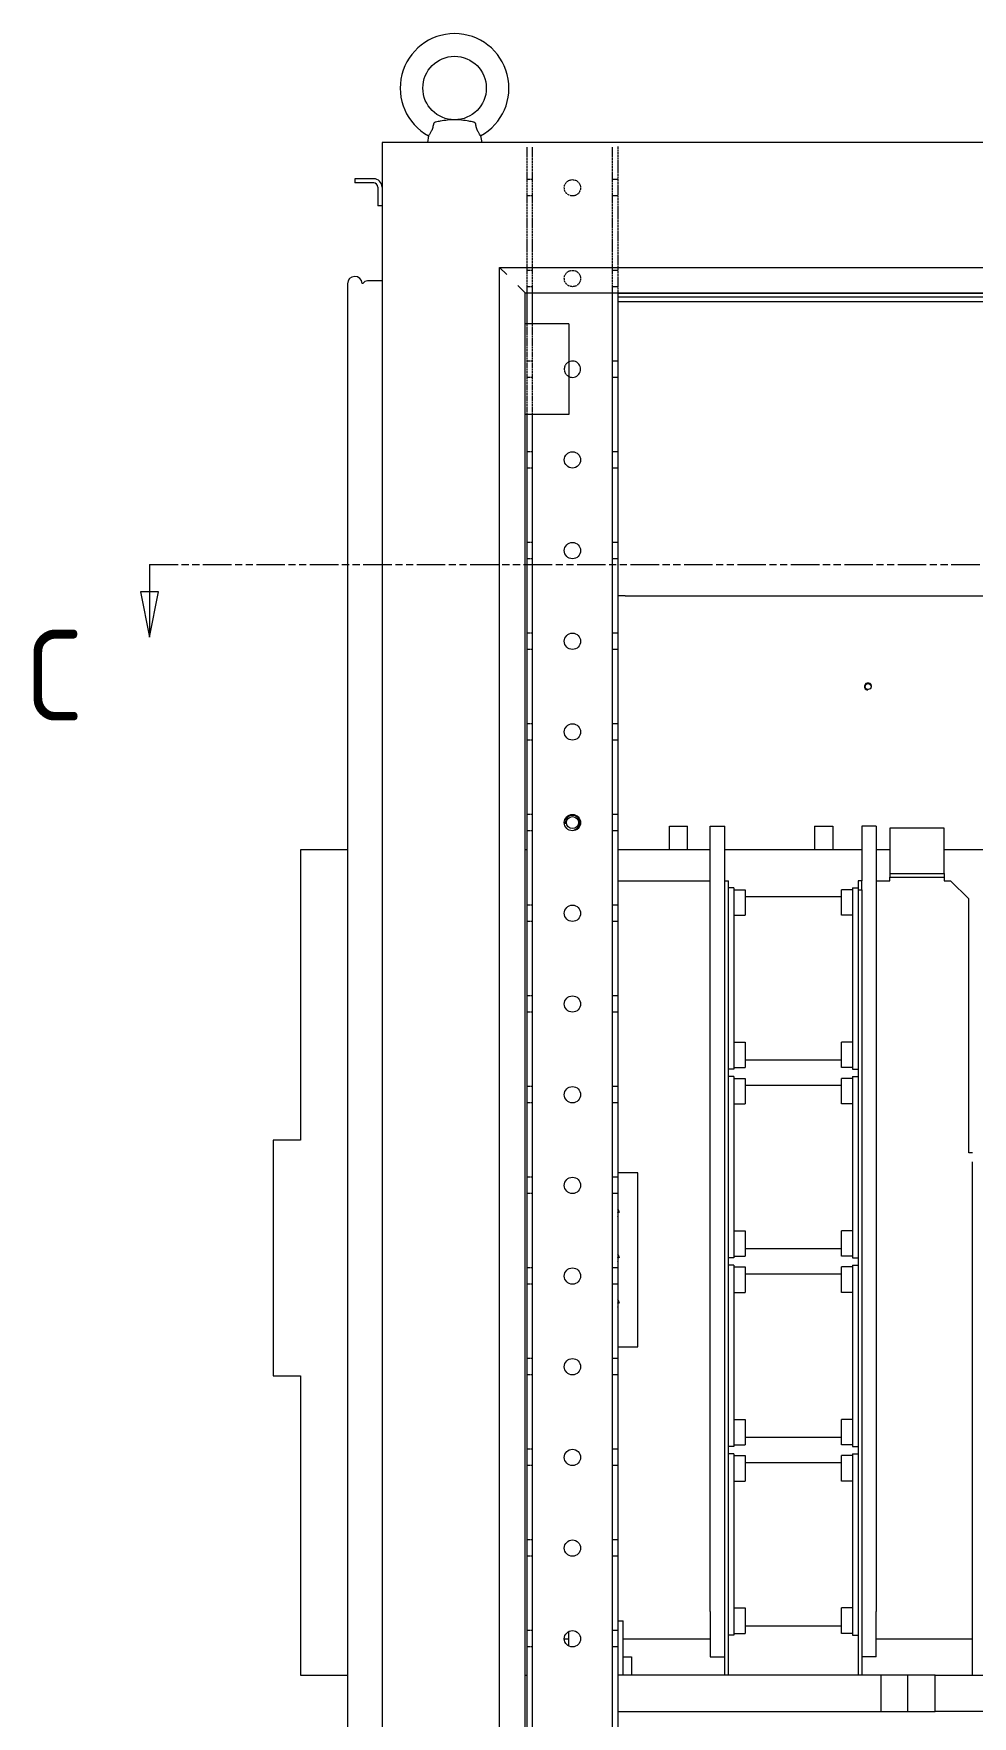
# Model space of a CAD drawing. Header units: millimetres. Extents: x 0 to 5940, y 0 to 4200.
# Drawn here: x 1601 to 2119, y 1503 to 2431 of the extents above; entities that cross this region are included whole.
import ezdxf

# ---------------------------------------------------------------- set-up
doc = ezdxf.new("R2010")
doc.units = ezdxf.units.MM
doc.header["$LTSCALE"] = 10
for name, pattern in [('CHAIN', [0.3543, 0.2362, -0.0295, 0.0591, -0.0295]), ('DASHED', [0.2067, 0.1654, -0.0413]), ('DOUBLE_DASH_CHAIN', [1.2403, 0.6614, -0.0827, 0.1654, -0.0827, 0.1654, -0.0827])]:
    doc.linetypes.add(name, pattern=pattern)
for name, color, linetype, lineweight, true_color in [('가려진 것(ISO)', 2, 'DASHED', 5, 0xffff00), ('가시적인 것(ISO)', 3, 'Continuous', 5, 0x00ff00), ('가시적인 좁은 것(ISO)', 3, 'Continuous', 5, 0x00ff00)]:
    doc.layers.add(name, color=color, linetype=linetype, lineweight=lineweight, true_color=true_color)
doc.layers.add('단면선(ISO)', color=7, linetype='CHAIN', lineweight=5)
doc.styles.add('부품번호텍스트_PSTEK_POSCO', font='isocp.shx')

# ---------------------------------------------------------------- blocks, each defined once
blk = doc.blocks.new('2dTransSection2')
at = {"layer": '단면선(ISO)', "linetype": 'DOUBLE_DASH_CHAIN', "ltscale": 0.23761}
blk.add_line((166.516, 213.802), (276.897, 213.802), dxfattribs=at)
at = {"layer": '단면선(ISO)', "linetype": 'Continuous'}
for p, q in [((166.516, 213.802), (166.676, 213.802)), ((166.516, 213.802), (166.516, 212.302)), ((276.737, 213.802), (276.897, 213.802)), ((276.897, 213.802), (276.897, 212.302)), ((166.016, 212.302), (166.516, 209.802)), ((167.016, 212.302), (166.016, 212.302)), ((166.516, 212.302), (166.516, 209.802)), ((166.516, 209.802), (167.016, 212.302)), ((276.397, 212.302), (276.897, 209.802)), ((277.397, 212.302), (276.397, 212.302)), ((276.897, 212.302), (276.897, 209.802)), ((276.897, 209.802), (277.397, 212.302))]:
    blk.add_line(p, q, dxfattribs=at)
at = {"layer": '단면선(ISO)', "linetype": 'Continuous', "flags": 128}
for points in [[(166.016, 212.302), (166.516, 209.802), (167.016, 212.302), (166.016, 212.302)], [(276.397, 212.302), (276.897, 209.802), (277.397, 212.302), (276.397, 212.302)]]:
    blk.add_lwpolyline(points, dxfattribs=at)
at = {"layer": '단면선(ISO)'}
for points in [[(166.016, 212.302), (166.516, 209.802), (167.016, 212.302), (166.016, 212.302)], [(276.397, 212.302), (276.897, 209.802), (277.397, 212.302), (276.397, 212.302)]]:
    blk.add_solid(points, dxfattribs=at)
at = {"layer": '단면선(ISO)', "char_height": 5, "attachment_point": 7, "style": '부품번호텍스트_PSTEK_POSCO'}
for insert in [(159.645, 205.195), (280.917, 205.195)]:
    blk.add_mtext('C', dxfattribs=dict(at, insert=insert))

msp = doc.modelspace()

# ---------------------------------------------------------------- linework, layer by layer
at = {"layer": '가려진 것(ISO)', "ltscale": 0.721658}
for p, q in [((1873.362, 2287.838), (1873.362, 2368.388)), ((1876.362, 2287.838), (1876.362, 2368.388)), ((1920.362, 2287.838), (1920.362, 2368.388)), ((1923.362, 2368.388), (1923.362, 2287.838))]:
    msp.add_line(p, q, dxfattribs=at)
at = {"layer": '가려진 것(ISO)', "ltscale": 0.725689}
for p, q in [((1876.362, 2350.188), (1873.362, 2350.188)), ((1923.362, 2350.188), (1920.362, 2350.188)), ((1876.362, 2341.188), (1873.362, 2341.188)), ((1923.362, 2341.188), (1920.362, 2341.188)), ((1876.362, 2300.188), (1873.362, 2300.188)), ((1923.362, 2300.188), (1920.362, 2300.188)), ((1876.362, 2291.188), (1873.362, 2291.188)), ((1923.362, 2291.188), (1920.362, 2291.188)), ((1876.362, 2250.188), (1873.362, 2250.188)), ((1923.362, 2250.188), (1920.362, 2250.188)), ((1876.362, 2241.188), (1873.362, 2241.188)), ((1923.362, 2241.188), (1920.362, 2241.188)), ((1876.362, 2200.188), (1873.362, 2200.188)), ((1923.362, 2200.188), (1920.362, 2200.188)), ((1876.362, 2191.188), (1873.362, 2191.188)), ((1923.362, 2191.188), (1920.362, 2191.188)), ((1876.362, 2150.188), (1873.362, 2150.188)), ((1923.362, 2150.188), (1920.362, 2150.188)), ((1876.362, 2141.188), (1873.362, 2141.188)), ((1923.362, 2141.188), (1920.362, 2141.188)), ((1876.362, 2100.188), (1873.362, 2100.188)), ((1923.362, 2100.188), (1920.362, 2100.188)), ((1876.362, 2091.188), (1873.362, 2091.188)), ((1923.362, 2091.188), (1920.362, 2091.188)), ((1876.362, 2050.188), (1873.362, 2050.188)), ((1876.362, 2041.188), (1873.362, 2041.188)), ((1923.362, 2050.188), (1920.362, 2050.188)), ((1923.362, 2041.188), (1920.362, 2041.188)), ((1876.362, 2000.188), (1873.362, 2000.188)), ((1923.362, 2000.188), (1920.362, 2000.188)), ((1876.362, 1991.188), (1873.362, 1991.188)), ((1923.362, 1991.188), (1920.362, 1991.188)), ((1876.362, 1950.188), (1873.362, 1950.188)), ((1923.362, 1950.188), (1920.362, 1950.188)), ((1876.362, 1941.188), (1873.362, 1941.188)), ((1923.362, 1941.188), (1920.362, 1941.188)), ((1876.362, 1900.188), (1873.362, 1900.188)), ((1923.362, 1900.188), (1920.362, 1900.188)), ((1876.362, 1891.188), (1873.362, 1891.188)), ((1923.362, 1891.188), (1920.362, 1891.188)), ((1876.362, 1850.188), (1873.362, 1850.188)), ((1923.362, 1850.188), (1920.362, 1850.188)), ((1876.362, 1841.188), (1873.362, 1841.188)), ((1923.362, 1841.188), (1920.362, 1841.188)), ((1876.362, 1800.188), (1873.362, 1800.188)), ((1923.362, 1800.188), (1920.362, 1800.188)), ((1876.362, 1791.188), (1873.362, 1791.188)), ((1923.362, 1791.188), (1920.362, 1791.188)), ((1876.362, 1750.188), (1873.362, 1750.188)), ((1923.362, 1750.188), (1920.362, 1750.188)), ((1876.362, 1741.188), (1873.362, 1741.188)), ((1923.362, 1741.188), (1920.362, 1741.188)), ((1876.362, 1700.188), (1873.362, 1700.188)), ((1923.362, 1700.188), (1920.362, 1700.188)), ((1876.362, 1691.188), (1873.362, 1691.188)), ((1923.362, 1691.188), (1920.362, 1691.188)), ((1876.362, 1650.188), (1873.362, 1650.188)), ((1923.362, 1650.188), (1920.362, 1650.188)), ((1876.362, 1641.188), (1873.362, 1641.188)), ((1923.362, 1641.188), (1920.362, 1641.188)), ((1876.362, 1600.188), (1873.362, 1600.188)), ((1923.362, 1600.188), (1920.362, 1600.188)), ((1876.362, 1591.188), (1873.362, 1591.188)), ((1923.362, 1591.188), (1920.362, 1591.188)), ((1876.362, 1550.188), (1873.362, 1550.188)), ((1923.362, 1550.188), (1920.362, 1550.188)), ((1876.362, 1541.188), (1873.362, 1541.188)), ((1923.362, 1541.188), (1920.362, 1541.188))]:
    msp.add_line(p, q, dxfattribs=at)
at = {"layer": '가려진 것(ISO)', "ltscale": 0.73302}
for p, q in [((1873.362, 2220.688), (1873.362, 2270.688)), ((1876.362, 2220.688), (1876.362, 2270.688))]:
    msp.add_line(p, q, dxfattribs=at)
at = {"layer": '가려진 것(ISO)', "ltscale": 0.719943}
for centre in [(1898.362, 2345.688), (1898.362, 2295.688)]:
    msp.add_circle(centre, 4.5, dxfattribs=at)
at = {"layer": '가려진 것(ISO)', "ltscale": 0.690592}
msp.add_arc((1898.362, 2245.688), 4.5, 116.3878, 243.6122, dxfattribs=at)
at = {"layer": '가시적인 것(ISO)'}
for p, q in [((2593.362, 2370.688), (1793.362, 2370.688)), ((1793.362, 2370.688), (1793.362, 870.688)), ((1819.007, 2374.345), (1818.362, 2370.688)), ((1847.717, 2374.345), (1848.362, 2370.688)), ((1778.362, 2350.688), (1778.362, 2348.388)), ((1788.762, 2350.688), (1778.362, 2350.688)), ((1788.762, 2348.388), (1778.362, 2348.388)), ((1791.062, 2346.088), (1791.062, 2335.688)), ((1793.362, 2335.688), (1791.062, 2335.688)), ((1862.212, 2297.838), (1858.212, 2301.838)), ((1858.212, 2301.838), (2524.512, 2301.838)), ((1858.212, 935.538), (1858.212, 2301.838)), ((1774.362, 2292.838), (1774.362, 1144.538)), ((1782.856, 2292.988), (1782.359, 2292.988)), ((1793.362, 2294.338), (1785.362, 2294.338)), ((1872.212, 2287.838), (1868.212, 2291.838)), ((1872.212, 2287.838), (2510.512, 2287.838)), ((1872.212, 949.538), (1872.212, 2287.838)), ((1873.362, 2270.688), (1873.362, 2287.838)), ((1876.362, 2270.688), (1876.362, 2287.838)), ((1920.362, 949.538), (1920.362, 2287.838)), ((1923.362, 2287.838), (1923.362, 949.538)), ((2423.362, 2287.338), (1923.362, 2287.338)), ((2423.362, 2285.338), (1923.362, 2285.338)), ((2423.362, 2282.838), (1923.362, 2282.838)), ((1896.362, 2270.688), (1872.212, 2270.688)), ((1896.362, 2270.688), (1896.362, 2220.688)), ((1896.362, 2220.688), (1872.212, 2220.688)), ((1873.362, 949.538), (1873.362, 2220.688)), ((1876.362, 949.538), (1876.362, 2220.688)), ((1927.362, 2120.688), (1923.362, 2120.688)), ((1927.362, 2120.688), (2419.362, 2120.688)), ((1951.862, 1993.688), (1961.862, 1993.688)), ((1951.862, 1980.688), (1951.862, 1993.688)), ((1961.862, 1980.688), (1961.862, 1993.688)), ((1974.362, 1993.688), (1982.362, 1993.688)), ((1974.362, 1560.688), (1974.362, 1993.688)), ((1982.362, 1963.688), (1982.362, 1993.688)), ((2031.862, 1993.688), (2031.862, 1980.688)), ((2031.862, 1993.688), (2041.862, 1993.688)), ((2041.862, 1993.688), (2041.862, 1980.688)), ((2057.862, 1993.688), (2057.862, 1963.688)), ((2065.862, 1993.688), (2057.862, 1993.688)), ((2065.862, 1993.688), (2065.862, 1560.688)), ((2073.362, 1992.688), (2073.362, 1967.688)), ((2103.362, 1992.688), (2073.362, 1992.688)), ((2103.362, 1967.688), (2103.362, 1992.688)), ((1748.362, 1980.688), (1748.362, 1820.688)), ((1774.362, 1980.688), (1748.362, 1980.688)), ((1873.362, 1980.688), (1872.212, 1980.688)), ((1974.362, 1980.688), (1923.362, 1980.688)), ((2057.862, 1980.688), (1982.362, 1980.688)), ((2073.362, 1980.688), (2065.862, 1980.688)), ((2135.862, 1980.688), (2103.362, 1980.688)), ((2073.362, 1967.688), (2073.362, 1965.688)), ((2073.362, 1967.688), (2103.362, 1967.688)), ((2103.362, 1967.688), (2103.362, 1965.688)), ((1923.362, 1963.688), (1974.362, 1963.688)), ((1982.362, 1525.688), (1982.362, 1963.688)), ((1982.362, 1963.688), (1984.362, 1963.688)), ((1984.362, 1525.688), (1984.362, 1963.688)), ((1987.362, 1959.688), (1984.362, 1959.688)), ((1987.362, 1959.688), (1987.362, 1859.688)), ((1987.362, 1958.688), (1993.562, 1958.688)), ((1993.562, 1958.688), (1993.562, 1944.688)), ((2046.662, 1944.688), (2046.662, 1958.688)), ((2052.862, 1958.688), (2046.662, 1958.688)), ((2052.862, 1959.688), (2052.862, 1859.688)), ((2052.862, 1959.688), (2055.862, 1959.688)), ((2055.862, 1963.688), (2055.862, 1958.688)), ((2057.862, 1963.688), (2055.862, 1963.688)), ((2055.862, 1958.688), (2057.862, 1958.688)), ((2055.862, 1958.688), (2055.862, 1525.688)), ((2057.862, 1958.688), (2057.862, 1963.688)), ((2057.862, 1958.688), (2057.862, 1525.688)), ((2065.862, 1963.688), (2073.362, 1963.688)), ((2073.362, 1963.688), (2073.362, 1965.688)), ((2073.362, 1965.688), (2103.362, 1965.688)), ((2103.362, 1965.688), (2103.362, 1963.688)), ((2103.362, 1963.688), (2106.862, 1963.688)), ((2106.862, 1963.688), (2116.862, 1953.688)), ((2046.662, 1954.688), (1993.562, 1954.688)), ((2116.862, 1813.688), (2116.862, 1953.688)), ((1987.362, 1944.688), (1993.562, 1944.688)), ((2052.862, 1944.688), (2046.662, 1944.688)), ((1987.362, 1874.688), (1993.562, 1874.688)), ((1993.562, 1874.688), (1993.562, 1860.688)), ((2046.662, 1860.688), (2046.662, 1874.688)), ((2052.862, 1874.688), (2046.662, 1874.688)), ((1987.362, 1859.688), (1984.362, 1859.688)), ((1987.362, 1855.688), (1984.362, 1855.688)), ((1987.362, 1860.688), (1993.562, 1860.688)), ((1987.362, 1855.688), (1987.362, 1755.688)), ((2046.662, 1864.688), (1993.562, 1864.688)), ((2052.862, 1860.688), (2046.662, 1860.688)), ((2052.862, 1859.688), (2055.862, 1859.688)), ((2052.862, 1855.688), (2052.862, 1755.688)), ((2052.862, 1855.688), (2055.862, 1855.688)), ((1987.362, 1854.688), (1993.562, 1854.688)), ((1993.562, 1854.688), (1993.562, 1840.688)), ((2046.662, 1850.688), (1993.562, 1850.688)), ((2046.662, 1840.688), (2046.662, 1854.688)), ((2052.862, 1854.688), (2046.662, 1854.688)), ((1987.362, 1840.688), (1993.562, 1840.688)), ((2052.862, 1840.688), (2046.662, 1840.688)), ((1733.362, 1820.688), (1733.362, 1690.688)), ((1748.362, 1820.688), (1733.362, 1820.688)), ((2118.862, 1813.688), (2116.862, 1813.688)), ((1934.362, 1802.688), (1923.362, 1802.688)), ((1934.362, 1706.688), (1934.362, 1802.688)), ((2118.862, 1525.688), (2118.862, 1808.688)), ((1987.362, 1770.688), (1993.562, 1770.688)), ((1993.562, 1770.688), (1993.562, 1756.688)), ((2046.662, 1756.688), (2046.662, 1770.688)), ((2052.862, 1770.688), (2046.662, 1770.688)), ((1987.362, 1755.688), (1984.362, 1755.688)), ((1987.362, 1756.688), (1993.562, 1756.688)), ((2046.662, 1760.688), (1993.562, 1760.688)), ((2052.862, 1756.688), (2046.662, 1756.688)), ((2052.862, 1755.688), (2055.862, 1755.688)), ((1987.362, 1751.688), (1984.362, 1751.688)), ((1987.362, 1751.688), (1987.362, 1651.688)), ((1987.362, 1750.688), (1993.562, 1750.688)), ((1993.562, 1750.688), (1993.562, 1736.688)), ((2046.662, 1746.688), (1993.562, 1746.688)), ((2046.662, 1736.688), (2046.662, 1750.688)), ((2052.862, 1750.688), (2046.662, 1750.688)), ((2052.862, 1751.688), (2052.862, 1651.688)), ((2052.862, 1751.688), (2055.862, 1751.688)), ((1987.362, 1736.688), (1993.562, 1736.688)), ((2052.862, 1736.688), (2046.662, 1736.688)), ((1923.362, 1706.688), (1934.362, 1706.688)), ((1733.362, 1690.688), (1748.362, 1690.688)), ((1748.362, 1690.688), (1748.362, 1525.688)), ((1987.362, 1666.688), (1993.562, 1666.688)), ((1993.562, 1666.688), (1993.562, 1652.688)), ((2046.662, 1652.688), (2046.662, 1666.688)), ((2052.862, 1666.688), (2046.662, 1666.688)), ((1987.362, 1651.688), (1984.362, 1651.688)), ((1987.362, 1652.688), (1993.562, 1652.688)), ((2046.662, 1656.688), (1993.562, 1656.688)), ((2052.862, 1652.688), (2046.662, 1652.688)), ((2052.862, 1651.688), (2055.862, 1651.688)), ((1987.362, 1647.688), (1984.362, 1647.688)), ((1987.362, 1647.688), (1987.362, 1547.688)), ((1987.362, 1646.688), (1993.562, 1646.688)), ((1993.562, 1646.688), (1993.562, 1632.688)), ((2046.662, 1642.688), (1993.562, 1642.688)), ((2046.662, 1632.688), (2046.662, 1646.688)), ((2052.862, 1646.688), (2046.662, 1646.688)), ((2052.862, 1647.688), (2052.862, 1547.688)), ((2052.862, 1647.688), (2055.862, 1647.688)), ((1987.362, 1632.688), (1993.562, 1632.688)), ((2052.862, 1632.688), (2046.662, 1632.688)), ((1974.362, 1560.688), (1974.362, 1535.688)), ((1987.362, 1562.688), (1993.562, 1562.688)), ((1993.562, 1562.688), (1993.562, 1548.688)), ((2046.662, 1548.688), (2046.662, 1562.688)), ((2052.862, 1562.688), (2046.662, 1562.688)), ((2065.862, 1535.688), (2065.862, 1560.688)), ((1896.362, 1541.657), (1896.362, 1549.719)), ((1923.362, 1555.688), (1926.362, 1555.688)), ((1926.362, 1525.688), (1926.362, 1555.688)), ((2046.662, 1552.688), (1993.562, 1552.688)), ((1893.862, 1545.688), (1896.362, 1545.688)), ((1926.362, 1545.688), (1974.362, 1545.688)), ((1987.362, 1547.688), (1984.362, 1547.688)), ((1987.362, 1548.688), (1993.562, 1548.688)), ((2052.862, 1548.688), (2046.662, 1548.688)), ((2052.862, 1547.688), (2055.862, 1547.688)), ((2065.862, 1545.688), (2116.862, 1545.688)), ((2116.862, 1545.688), (2118.862, 1545.688)), ((1926.362, 1535.688), (1930.862, 1535.688)), ((1930.862, 1535.688), (1930.862, 1525.688)), ((1974.362, 1535.688), (1982.362, 1535.688)), ((2065.862, 1535.688), (2057.862, 1535.688)), ((1748.362, 1525.688), (1774.362, 1525.688)), ((1872.212, 1525.688), (1873.362, 1525.688)), ((2068.362, 1525.688), (1923.362, 1525.688)), ((2083.362, 1525.688), (2068.362, 1525.688)), ((2068.362, 1525.688), (2068.362, 1505.688)), ((2098.362, 1525.688), (2083.362, 1525.688)), ((2083.362, 1505.688), (2083.362, 1525.688)), ((2098.362, 1505.688), (2098.362, 1525.688)), ((2098.362, 1525.688), (2423.362, 1525.688)), ((1923.362, 1505.688), (2068.362, 1505.688)), ((2068.362, 1505.688), (2083.362, 1505.688)), ((2083.362, 1505.688), (2098.362, 1505.688)), ((2423.362, 1505.688), (2098.362, 1505.688))]:
    msp.add_line(p, q, dxfattribs=at)
for centre, radius in [((1833.362, 2400.688), 17.5), ((1898.362, 2195.688), 4.5), ((1898.362, 2145.688), 4.5), ((1898.362, 2095.688), 4.5), ((2061.362, 2070.688), 1.621), ((1898.362, 2045.688), 4.5), ((1898.362, 1995.688), 4.5), ((1898.362, 1995.688), 3.324), ((1898.362, 1945.688), 4.5), ((1898.362, 1895.688), 4.5), ((1898.362, 1845.688), 4.5), ((1898.362, 1795.688), 4.5), ((1898.362, 1745.688), 4.5), ((1898.362, 1695.688), 4.5), ((1898.362, 1645.688), 4.5), ((1898.362, 1595.688), 4.5), ((1898.362, 1545.688), 4.5)]:
    msp.add_circle(centre, radius, dxfattribs=at)
for centre, radius, start, end in [((1833.362, 2400.688), 30, 298.587692, 241.412308), ((1788.762, 2346.088), 4.6, 0, 90), ((1788.762, 2346.088), 2.3, 0, 90), ((1778.362, 2292.838), 4, 2.149096, 180), ((1785.362, 2291.338), 3, 90, 146.632987), ((1898.362, 2245.688), 4.5, 243.6122, 116.3878), ((1919.362, 1779.688), 4.188, 342.767377, 17.232623), ((1919.362, 1754.688), 4.188, 342.767377, 17.232623), ((1919.362, 1729.688), 4.188, 342.767377, 17.232623)]:
    msp.add_arc(centre, radius, start, end, dxfattribs=at)
for points, knots in [([(1821.671, 2380.636), (1821.548, 2379.852), (1821.358, 2379.087), (1820.874, 2377.674), (1820.597, 2377.05), (1820.035, 2375.947), (1819.759, 2375.486), (1819.305, 2374.77), (1819.136, 2374.53), (1819.024, 2374.369), (1819.007, 2374.345), (1819.007, 2374.345)], [0, 0, 0, 0, 0.2389985, 0.2389985, 0.4669288, 0.4669288, 0.7034085, 0.7034085, 0.9482875, 0.9482875, 1.0539175, 1.0539175, 1.0539175, 1.0539175]), ([(1822.87, 2381.923), (1822.814, 2381.911), (1822.759, 2381.897), (1822.537, 2381.823), (1822.382, 2381.739), (1822.125, 2381.535), (1822.02, 2381.422), (1821.865, 2381.197), (1821.808, 2381.091), (1821.721, 2380.869), (1821.689, 2380.754), (1821.671, 2380.636)], [0.27139292, 0.27139292, 0.27139292, 0.27139292, 0.28808118, 0.28808118, 0.33959091, 0.33959091, 0.3839359, 0.3839359, 0.41833354, 0.41833354, 0.45201894, 0.45201894, 0.45201894, 0.45201894]), ([(1833.362, 2383.188), (1832.176, 2383.188), (1830.874, 2383.128), (1828.196, 2382.869), (1826.814, 2382.67), (1824.688, 2382.295), (1823.789, 2382.119), (1822.87, 2381.923)], [0, 0, 0, 0, 0.4388963, 0.4388963, 0.8777925, 0.8777925, 1.1451987, 1.1451987, 1.1451987, 1.1451987]), ([(1843.854, 2381.923), (1842.934, 2382.119), (1842.036, 2382.295), (1839.909, 2382.67), (1838.528, 2382.869), (1835.849, 2383.128), (1834.548, 2383.188), (1833.362, 2383.188)], [3.8241915, 3.8241915, 3.8241915, 3.8241915, 4.0915977, 4.0915977, 4.530494, 4.530494, 4.9693903, 4.9693903, 4.9693903, 4.9693903]), ([(1845.053, 2380.636), (1845.027, 2380.801), (1844.976, 2380.961), (1844.833, 2381.245), (1844.745, 2381.37), (1844.531, 2381.598), (1844.403, 2381.697), (1844.134, 2381.843), (1843.997, 2381.893), (1843.854, 2381.923)], [0, 0, 0, 0, 0.05030199, 0.05030199, 0.09676365, 0.09676365, 0.14667675, 0.14667675, 0.19198533, 0.19198533, 0.19198533, 0.19198533]), ([(1847.717, 2374.345), (1847.717, 2374.345), (1847.688, 2374.386), (1847.529, 2374.615), (1847.341, 2374.887), (1846.852, 2375.674), (1846.555, 2376.184), (1845.976, 2377.383), (1845.703, 2378.048), (1845.296, 2379.377), (1845.152, 2380.001), (1845.053, 2380.636)], [1.0539175, 1.0539175, 1.0539175, 1.0539175, 1.1919398, 1.1919398, 1.4358413, 1.4358413, 1.680633, 1.680633, 1.9138398, 1.9138398, 2.1073942, 2.1073942, 2.1073942, 2.1073942])]:
    msp.add_open_spline(points, degree=3, knots=knots, dxfattribs=at)
at = {"layer": '가시적인 좁은 것(ISO)'}
for centre, radius, start, end in [((2061.362, 2070.688), 2, 350, 260), ((1898.362, 1995.688), 4, 280, 190), ((1919.362, 1779.688), 5, 10, 36.869898), ((1919.362, 1754.688), 5, 10, 36.869898), ((1919.362, 1729.688), 5, 10, 36.869898)]:
    msp.add_arc(centre, radius, start, end, dxfattribs=at)

# ---------------------------------------------------------------- block references
at = {"layer": '단면선(ISO)', "xscale": 10, "yscale": 10, "zscale": 10}
msp.add_blockref('2dTransSection2', (0, 0), dxfattribs=at)

doc.saveas('drawing.dxf')
